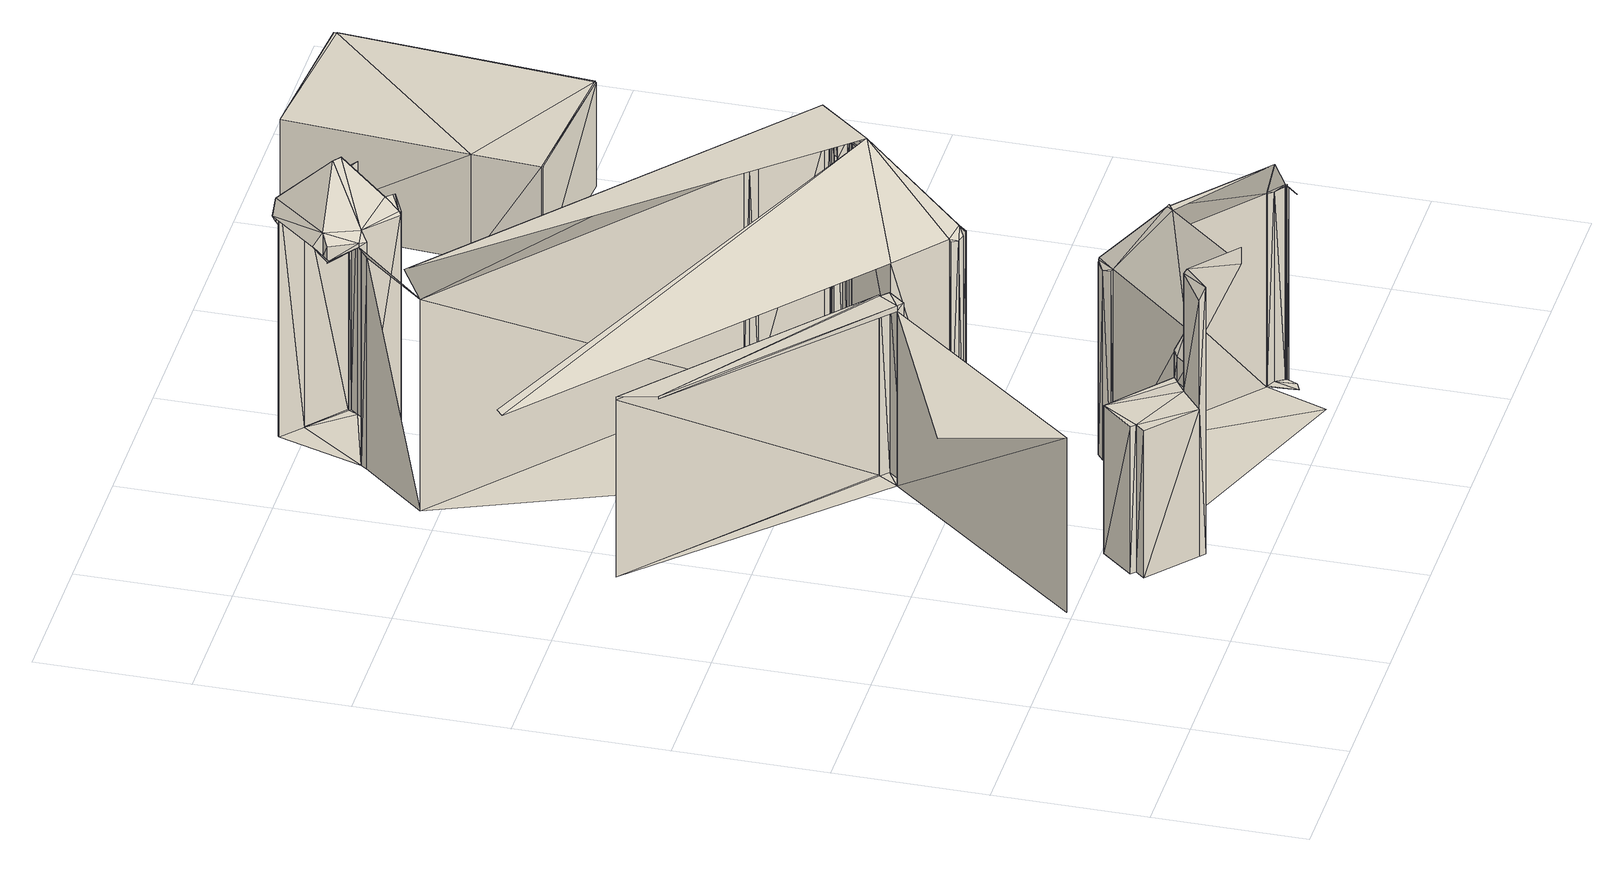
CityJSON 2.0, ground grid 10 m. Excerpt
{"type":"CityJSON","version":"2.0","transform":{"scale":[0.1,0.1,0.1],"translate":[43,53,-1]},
"CityObjects":{
"building1":{"type":"Building","geometry":[{"type":"MultiSurface","lod":"2","boundaries":[[[0,1,2]]]}]},
"building2":{"type":"Building","geometry":[{"type":"MultiSurface","lod":"2","boundaries":[[[1,3,2]]]}]},
"building3":{"type":"Building","geometry":[{"type":"MultiSurface","lod":"2","boundaries":[[[2,3,4]]]}]},
"building4":{"type":"Building","geometry":[{"type":"MultiSurface","lod":"2","boundaries":[[[3,5,4]]]}]},
"building5":{"type":"Building","geometry":[{"type":"MultiSurface","lod":"2","boundaries":[[[6,1,0]]]}]},
"building6":{"type":"Building","geometry":[{"type":"MultiSurface","lod":"2","boundaries":[[[7,6,0]]]}]},
"building7":{"type":"Building","geometry":[{"type":"MultiSurface","lod":"2","boundaries":[[[1,3,6]]]}]},
"building8":{"type":"Building","geometry":[{"type":"MultiSurface","lod":"2","boundaries":[[[7,2,0]]]}]},
"building9":{"type":"Building","geometry":[{"type":"MultiSurface","lod":"2","boundaries":[[[8,9,10]]]}]},
"building10":{"type":"Building","geometry":[{"type":"MultiSurface","lod":"2","boundaries":[[[11,5,3]]]}]},
"building11":{"type":"Building","geometry":[{"type":"MultiSurface","lod":"2","boundaries":[[[4,12,2]]]}]},
"building12":{"type":"Building","geometry":[{"type":"MultiSurface","lod":"2","boundaries":[[[12,11,5]]]}]},
"building13":{"type":"Building","geometry":[{"type":"MultiSurface","lod":"2","boundaries":[[[4,5,12]]]}]},
"building14":{"type":"Building","geometry":[{"type":"MultiSurface","lod":"2","boundaries":[[[6,3,13]]]}]},
"building15":{"type":"Building","geometry":[{"type":"MultiSurface","lod":"2","boundaries":[[[6,14,7]]]}]},
"building16":{"type":"Building","geometry":[{"type":"MultiSurface","lod":"2","boundaries":[[[14,15,6]]]}]},
"building17":{"type":"Building","geometry":[{"type":"MultiSurface","lod":"2","boundaries":[[[6,16,15]]]}]},
"building18":{"type":"Building","geometry":[{"type":"MultiSurface","lod":"2","boundaries":[[[10,17,18]]]}]},
"building19":{"type":"Building","geometry":[{"type":"MultiSurface","lod":"2","boundaries":[[[8,10,18]]]}]},
"building20":{"type":"Building","geometry":[{"type":"MultiSurface","lod":"2","boundaries":[[[3,13,11]]]}]},
"building21":{"type":"Building","geometry":[{"type":"MultiSurface","lod":"2","boundaries":[[[19,2,7]]]}]},
"building22":{"type":"Building","geometry":[{"type":"MultiSurface","lod":"2","boundaries":[[[16,15,20]]]}]},
"building23":{"type":"Building","geometry":[{"type":"MultiSurface","lod":"2","boundaries":[[[6,16,13]]]}]},
"building24":{"type":"Building","geometry":[{"type":"MultiSurface","lod":"2","boundaries":[[[16,20,13]]]}]},
"building25":{"type":"Building","geometry":[{"type":"MultiSurface","lod":"2","boundaries":[[[20,15,21]]]}]},
"building26":{"type":"Building","geometry":[{"type":"MultiSurface","lod":"2","boundaries":[[[19,2,12]]]}]},
"building27":{"type":"Building","geometry":[{"type":"MultiSurface","lod":"2","boundaries":[[[7,19,14]]]}]},
"building28":{"type":"Building","geometry":[{"type":"MultiSurface","lod":"2","boundaries":[[[11,13,22]]]}]},
"building29":{"type":"Building","geometry":[{"type":"MultiSurface","lod":"2","boundaries":[[[23,11,22]]]}]},
"building30":{"type":"Building","geometry":[{"type":"MultiSurface","lod":"2","boundaries":[[[23,11,12]]]}]},
"building31":{"type":"Building","geometry":[{"type":"MultiSurface","lod":"2","boundaries":[[[12,23,19]]]}]},
"building32":{"type":"Building","geometry":[{"type":"MultiSurface","lod":"2","boundaries":[[[20,21,24]]]}]},
"building33":{"type":"Building","geometry":[{"type":"MultiSurface","lod":"2","boundaries":[[[25,13,24]]]}]},
"building34":{"type":"Building","geometry":[{"type":"MultiSurface","lod":"2","boundaries":[[[13,20,24]]]}]},
"building35":{"type":"Building","geometry":[{"type":"MultiSurface","lod":"2","boundaries":[[[26,19,14]]]}]},
"building36":{"type":"Building","geometry":[{"type":"MultiSurface","lod":"2","boundaries":[[[13,25,22]]]}]},
"building37":{"type":"Building","geometry":[{"type":"MultiSurface","lod":"2","boundaries":[[[22,27,24]]]}]},
"building38":{"type":"Building","geometry":[{"type":"MultiSurface","lod":"2","boundaries":[[[22,24,25]]]}]},
"building39":{"type":"Building","geometry":[{"type":"MultiSurface","lod":"2","boundaries":[[[8,28,29]]]}]},
"building40":{"type":"Building","geometry":[{"type":"MultiSurface","lod":"2","boundaries":[[[30,29,28]]]}]},
"building41":{"type":"Building","geometry":[{"type":"MultiSurface","lod":"2","boundaries":[[[24,31,27]]]}]},
"building42":{"type":"Building","geometry":[{"type":"MultiSurface","lod":"2","boundaries":[[[30,28,32]]]}]},
"building43":{"type":"Building","geometry":[{"type":"MultiSurface","lod":"2","boundaries":[[[33,18,34]]]}]},
"building44":{"type":"Building","geometry":[{"type":"MultiSurface","lod":"2","boundaries":[[[23,35,27]]]}]},
"building45":{"type":"Building","geometry":[{"type":"MultiSurface","lod":"2","boundaries":[[[22,27,23]]]}]},
"building46":{"type":"Building","geometry":[{"type":"MultiSurface","lod":"2","boundaries":[[[36,21,24]]]}]},
"building47":{"type":"Building","geometry":[{"type":"MultiSurface","lod":"2","boundaries":[[[36,37,21]]]}]},
"building48":{"type":"Building","geometry":[{"type":"MultiSurface","lod":"2","boundaries":[[[36,31,24]]]}]},
"building49":{"type":"Building","geometry":[{"type":"MultiSurface","lod":"2","boundaries":[[[38,30,32]]]}]},
"building50":{"type":"Building","geometry":[{"type":"MultiSurface","lod":"2","boundaries":[[[34,39,33]]]}]},
"building51":{"type":"Building","geometry":[{"type":"MultiSurface","lod":"2","boundaries":[[[38,39,40]]]}]},
"building52":{"type":"Building","geometry":[{"type":"MultiSurface","lod":"2","boundaries":[[[40,39,34]]]}]},
"building53":{"type":"Building","geometry":[{"type":"MultiSurface","lod":"2","boundaries":[[[38,41,30]]]}]},
"building54":{"type":"Building","geometry":[{"type":"MultiSurface","lod":"2","boundaries":[[[40,41,38]]]}]},
"building55":{"type":"Building","geometry":[{"type":"MultiSurface","lod":"2","boundaries":[[[31,35,27]]]}]},
"building56":{"type":"Building","geometry":[{"type":"MultiSurface","lod":"2","boundaries":[[[26,31,23]]]}]},
"building57":{"type":"Building","geometry":[{"type":"MultiSurface","lod":"2","boundaries":[[[23,35,31]]]}]},
"building58":{"type":"Building","geometry":[{"type":"MultiSurface","lod":"2","boundaries":[[[19,23,26]]]}]},
"building59":{"type":"Building","geometry":[{"type":"MultiSurface","lod":"2","boundaries":[[[42,43,44]]]}]},
"building60":{"type":"Building","geometry":[{"type":"MultiSurface","lod":"2","boundaries":[[[45,44,42]]]}]},
"building61":{"type":"Building","geometry":[{"type":"MultiSurface","lod":"2","boundaries":[[[46,31,36]]]}]},
"building62":{"type":"Building","geometry":[{"type":"MultiSurface","lod":"2","boundaries":[[[26,31,47]]]}]},
"building63":{"type":"Building","geometry":[{"type":"MultiSurface","lod":"2","boundaries":[[[31,48,47]]]}]},
"building64":{"type":"Building","geometry":[{"type":"MultiSurface","lod":"2","boundaries":[[[18,49,8]]]}]},
"building65":{"type":"Building","geometry":[{"type":"MultiSurface","lod":"2","boundaries":[[[49,50,8]]]}]},
"building66":{"type":"Building","geometry":[{"type":"MultiSurface","lod":"2","boundaries":[[[50,28,8]]]}]},
"building67":{"type":"Building","geometry":[{"type":"MultiSurface","lod":"2","boundaries":[[[31,46,48]]]}]},
"building68":{"type":"Building","geometry":[{"type":"MultiSurface","lod":"2","boundaries":[[[28,50,51]]]}]},
"building69":{"type":"Building","geometry":[{"type":"MultiSurface","lod":"2","boundaries":[[[18,52,49]]]}]},
"building70":{"type":"Building","geometry":[{"type":"MultiSurface","lod":"2","boundaries":[[[51,32,28]]]}]},
"building71":{"type":"Building","geometry":[{"type":"MultiSurface","lod":"2","boundaries":[[[18,33,52]]]}]},
"building72":{"type":"Building","geometry":[{"type":"MultiSurface","lod":"2","boundaries":[[[53,47,26]]]}]},
"building73":{"type":"Building","geometry":[{"type":"MultiSurface","lod":"2","boundaries":[[[51,50,49]]]}]},
"building74":{"type":"Building","geometry":[{"type":"MultiSurface","lod":"2","boundaries":[[[52,51,49]]]}]},
"building75":{"type":"Building","geometry":[{"type":"MultiSurface","lod":"2","boundaries":[[[39,38,33]]]}]},
"building76":{"type":"Building","geometry":[{"type":"MultiSurface","lod":"2","boundaries":[[[38,32,33]]]}]},
"building77":{"type":"Building","geometry":[{"type":"MultiSurface","lod":"2","boundaries":[[[33,32,52]]]}]},
"building78":{"type":"Building","geometry":[{"type":"MultiSurface","lod":"2","boundaries":[[[32,51,52]]]}]},
"building79":{"type":"Building","geometry":[{"type":"MultiSurface","lod":"2","boundaries":[[[54,55,44]]]}]},
"building80":{"type":"Building","geometry":[{"type":"MultiSurface","lod":"2","boundaries":[[[56,57,58]]]}]},
"building81":{"type":"Building","geometry":[{"type":"MultiSurface","lod":"2","boundaries":[[[59,57,60]]]}]},
"building82":{"type":"Building","geometry":[{"type":"MultiSurface","lod":"2","boundaries":[[[55,54,59]]]}]},
"building83":{"type":"Building","geometry":[{"type":"MultiSurface","lod":"2","boundaries":[[[61,48,47]]]}]},
"building84":{"type":"Building","geometry":[{"type":"MultiSurface","lod":"2","boundaries":[[[47,61,62]]]}]},
"building85":{"type":"Building","geometry":[{"type":"MultiSurface","lod":"2","boundaries":[[[48,46,63]]]}]},
"building86":{"type":"Building","geometry":[{"type":"MultiSurface","lod":"2","boundaries":[[[64,65,46]]]}]},
"building87":{"type":"Building","geometry":[{"type":"MultiSurface","lod":"2","boundaries":[[[64,63,46]]]}]},
"building88":{"type":"Building","geometry":[{"type":"MultiSurface","lod":"2","boundaries":[[[66,61,48]]]}]},
"building89":{"type":"Building","geometry":[{"type":"MultiSurface","lod":"2","boundaries":[[[47,67,62]]]}]},
"building90":{"type":"Building","geometry":[{"type":"MultiSurface","lod":"2","boundaries":[[[62,61,66]]]}]},
"building91":{"type":"Building","geometry":[{"type":"MultiSurface","lod":"2","boundaries":[[[62,66,67]]]}]},
"building92":{"type":"Building","geometry":[{"type":"MultiSurface","lod":"2","boundaries":[[[68,69,70]]]}]},
"building93":{"type":"Building","geometry":[{"type":"MultiSurface","lod":"2","boundaries":[[[26,53,71]]]}]},
"building94":{"type":"Building","geometry":[{"type":"MultiSurface","lod":"2","boundaries":[[[72,63,48]]]}]},
"building95":{"type":"Building","geometry":[{"type":"MultiSurface","lod":"2","boundaries":[[[70,68,73]]]}]},
"building96":{"type":"Building","geometry":[{"type":"MultiSurface","lod":"2","boundaries":[[[63,64,65]]]}]},
"building97":{"type":"Building","geometry":[{"type":"MultiSurface","lod":"2","boundaries":[[[68,74,73]]]}]},
"building98":{"type":"Building","geometry":[{"type":"MultiSurface","lod":"2","boundaries":[[[68,75,74]]]}]},
"building99":{"type":"Building","geometry":[{"type":"MultiSurface","lod":"2","boundaries":[[[74,76,75]]]}]},
"building100":{"type":"Building","geometry":[{"type":"MultiSurface","lod":"2","boundaries":[[[66,48,77]]]}]},
"building101":{"type":"Building","geometry":[{"type":"MultiSurface","lod":"2","boundaries":[[[73,74,76]]]}]},
"building102":{"type":"Building","geometry":[{"type":"MultiSurface","lod":"2","boundaries":[[[77,48,72]]]}]},
"building103":{"type":"Building","geometry":[{"type":"MultiSurface","lod":"2","boundaries":[[[70,60,69]]]}]},
"building104":{"type":"Building","geometry":[{"type":"MultiSurface","lod":"2","boundaries":[[[78,79,43]]]}]},
"building105":{"type":"Building","geometry":[{"type":"MultiSurface","lod":"2","boundaries":[[[80,43,78]]]}]},
"building106":{"type":"Building","geometry":[{"type":"MultiSurface","lod":"2","boundaries":[[[69,60,68]]]}]},
"building107":{"type":"Building","geometry":[{"type":"MultiSurface","lod":"2","boundaries":[[[68,75,81]]]}]},
"building108":{"type":"Building","geometry":[{"type":"MultiSurface","lod":"2","boundaries":[[[60,81,68]]]}]},
"building109":{"type":"Building","geometry":[{"type":"MultiSurface","lod":"2","boundaries":[[[82,83,66]]]}]},
"building110":{"type":"Building","geometry":[{"type":"MultiSurface","lod":"2","boundaries":[[[67,66,82]]]}]},
"building111":{"type":"Building","geometry":[{"type":"MultiSurface","lod":"2","boundaries":[[[76,75,81]]]}]},
"building112":{"type":"Building","geometry":[{"type":"MultiSurface","lod":"2","boundaries":[[[83,66,77]]]}]},
"building113":{"type":"Building","geometry":[{"type":"MultiSurface","lod":"2","boundaries":[[[67,82,84]]]}]},
"building114":{"type":"Building","geometry":[{"type":"MultiSurface","lod":"2","boundaries":[[[85,67,47]]]}]},
"building115":{"type":"Building","geometry":[{"type":"MultiSurface","lod":"2","boundaries":[[[83,77,84]]]}]},
"building116":{"type":"Building","geometry":[{"type":"MultiSurface","lod":"2","boundaries":[[[82,83,84]]]}]},
"building117":{"type":"Building","geometry":[{"type":"MultiSurface","lod":"2","boundaries":[[[47,53,85]]]}]},
"building118":{"type":"Building","geometry":[{"type":"MultiSurface","lod":"2","boundaries":[[[72,86,63]]]}]},
"building119":{"type":"Building","geometry":[{"type":"MultiSurface","lod":"2","boundaries":[[[77,72,87]]]}]},
"building120":{"type":"Building","geometry":[{"type":"MultiSurface","lod":"2","boundaries":[[[87,77,84]]]}]},
"building121":{"type":"Building","geometry":[{"type":"MultiSurface","lod":"2","boundaries":[[[63,86,65]]]}]},
"building122":{"type":"Building","geometry":[{"type":"MultiSurface","lod":"2","boundaries":[[[85,67,84]]]}]},
"building123":{"type":"Building","geometry":[{"type":"MultiSurface","lod":"2","boundaries":[[[88,89,87]]]}]},
"building124":{"type":"Building","geometry":[{"type":"MultiSurface","lod":"2","boundaries":[[[89,72,87]]]}]},
"building125":{"type":"Building","geometry":[{"type":"MultiSurface","lod":"2","boundaries":[[[57,90,60]]]}]},
"building126":{"type":"Building","geometry":[{"type":"MultiSurface","lod":"2","boundaries":[[[60,81,90]]]}]},
"building127":{"type":"Building","geometry":[{"type":"MultiSurface","lod":"2","boundaries":[[[81,76,91]]]}]},
"building128":{"type":"Building","geometry":[{"type":"MultiSurface","lod":"2","boundaries":[[[79,44,43]]]}]},
"building129":{"type":"Building"},
"building130":{"type":"Building","geometry":[{"type":"MultiSurface","lod":"2","boundaries":[[[92,89,88]]]}]},
"building131":{"type":"Building","geometry":[{"type":"MultiSurface","lod":"2","boundaries":[[[90,81,91]]]}]},
"building132":{"type":"Building","geometry":[{"type":"MultiSurface","lod":"2","boundaries":[[[85,84,87]]]}]},
"building133":{"type":"Building","geometry":[{"type":"MultiSurface","lod":"2","boundaries":[[[72,89,93]]]}]},
"building134":{"type":"Building","geometry":[{"type":"MultiSurface","lod":"2","boundaries":[[[85,87,88]]]}]},
"building135":{"type":"Building","geometry":[{"type":"MultiSurface","lod":"2","boundaries":[[[80,78,94]]]}]},
"building136":{"type":"Building","geometry":[{"type":"MultiSurface","lod":"2","boundaries":[[[89,92,93]]]}]},
"building137":{"type":"Building"},
"building138":{"type":"Building","geometry":[{"type":"MultiSurface","lod":"2","boundaries":[[[93,92,88]]]}]},
"building139":{"type":"Building","geometry":[{"type":"MultiSurface","lod":"2","boundaries":[[[85,93,88]]]}]},
"building140":{"type":"Building","geometry":[{"type":"MultiSurface","lod":"2","boundaries":[[[57,91,95]]]}]},
"building141":{"type":"Building","geometry":[{"type":"MultiSurface","lod":"2","boundaries":[[[57,90,91]]]}]},
"building142":{"type":"Building","geometry":[{"type":"MultiSurface","lod":"2","boundaries":[[[57,95,56]]]}]},
"building143":{"type":"Building","geometry":[{"type":"MultiSurface","lod":"2","boundaries":[[[72,93,86]]]}]},
"building144":{"type":"Building","geometry":[{"type":"MultiSurface","lod":"2","boundaries":[[[58,96,80]]]}]},
"building145":{"type":"Building","geometry":[{"type":"MultiSurface","lod":"2","boundaries":[[[97,79,78]]]}]},
"building146":{"type":"Building","geometry":[{"type":"MultiSurface","lod":"2","boundaries":[[[78,97,98]]]}]},
"building147":{"type":"Building","geometry":[{"type":"MultiSurface","lod":"2","boundaries":[[[85,93,53]]]}]},
"building148":{"type":"Building","geometry":[{"type":"MultiSurface","lod":"2","boundaries":[[[53,86,93]]]}]},
"building149":{"type":"Building"},
"building150":{"type":"Building","geometry":[{"type":"MultiSurface","lod":"2","boundaries":[[[99,100,98]]]}]},
"building151":{"type":"Building","geometry":[{"type":"MultiSurface","lod":"2","boundaries":[[[98,97,100]]]}]},
"building152":{"type":"Building","geometry":[{"type":"MultiSurface","lod":"2","boundaries":[[[100,97,79]]]}]},
"building153":{"type":"Building","geometry":[{"type":"MultiSurface","lod":"2","boundaries":[[[78,98,99]]]}]},
"building154":{"type":"Building"},
"building155":{"type":"Building","geometry":[{"type":"MultiSurface","lod":"2","boundaries":[[[73,76,101]]]}]},
"building156":{"type":"Building","geometry":[{"type":"MultiSurface","lod":"2","boundaries":[[[102,76,91]]]}]},
"building157":{"type":"Building","geometry":[{"type":"MultiSurface","lod":"2","boundaries":[[[103,104,100]]]}]},
"building158":{"type":"Building","geometry":[{"type":"MultiSurface","lod":"2","boundaries":[[[99,100,103]]]}]},
"building159":{"type":"Building","geometry":[{"type":"MultiSurface","lod":"2","boundaries":[[[79,100,105]]]}]},
"building160":{"type":"Building","geometry":[{"type":"MultiSurface","lod":"2","boundaries":[[[99,78,106]]]}]},
"building161":{"type":"Building","geometry":[{"type":"MultiSurface","lod":"2","boundaries":[[[107,46,65]]]}]},
"building162":{"type":"Building","geometry":[{"type":"MultiSurface","lod":"2","boundaries":[[[99,106,103]]]}]},
"building163":{"type":"Building","geometry":[{"type":"MultiSurface","lod":"2","boundaries":[[[104,100,105]]]}]},
"building164":{"type":"Building","geometry":[{"type":"MultiSurface","lod":"2","boundaries":[[[55,59,108]]]}]},
"building165":{"type":"Building","geometry":[{"type":"MultiSurface","lod":"2","boundaries":[[[103,104,106]]]}]},
"building166":{"type":"Building","geometry":[{"type":"MultiSurface","lod":"2","boundaries":[[[104,105,106]]]}]},
"building167":{"type":"Building","geometry":[{"type":"MultiSurface","lod":"2","boundaries":[[[109,110,95]]]}]},
"building168":{"type":"Building","geometry":[{"type":"MultiSurface","lod":"2","boundaries":[[[95,91,110]]]}]},
"building169":{"type":"Building","geometry":[{"type":"MultiSurface","lod":"2","boundaries":[[[91,110,111]]]}]},
"building170":{"type":"Building","geometry":[{"type":"MultiSurface","lod":"2","boundaries":[[[95,112,109]]]}]},
"building171":{"type":"Building","geometry":[{"type":"MultiSurface","lod":"2","boundaries":[[[113,91,111]]]}]},
"building172":{"type":"Building","geometry":[{"type":"MultiSurface","lod":"2","boundaries":[[[114,115,116]]]}]},
"building173":{"type":"Building","geometry":[{"type":"MultiSurface","lod":"2","boundaries":[[[117,114,116]]]}]},
"building174":{"type":"Building","geometry":[{"type":"MultiSurface","lod":"2","boundaries":[[[114,105,106]]]}]},
"building175":{"type":"Building","geometry":[{"type":"MultiSurface","lod":"2","boundaries":[[[117,114,106]]]}]},
"building176":{"type":"Building","geometry":[{"type":"MultiSurface","lod":"2","boundaries":[[[117,118,116]]]}]},
"building177":{"type":"Building","geometry":[{"type":"MultiSurface","lod":"2","boundaries":[[[116,115,118]]]}]},
"building178":{"type":"Building","geometry":[{"type":"MultiSurface","lod":"2","boundaries":[[[94,106,78]]]}]},
"building179":{"type":"Building","geometry":[{"type":"MultiSurface","lod":"2","boundaries":[[[114,115,105]]]}]},
"building180":{"type":"Building","geometry":[{"type":"MultiSurface","lod":"2","boundaries":[[[117,116,106]]]}]},
"building181":{"type":"Building","geometry":[{"type":"MultiSurface","lod":"2","boundaries":[[[101,76,119]]]}]},
"building182":{"type":"Building","geometry":[{"type":"MultiSurface","lod":"2","boundaries":[[[95,120,112]]]}]},
"building183":{"type":"Building","geometry":[{"type":"MultiSurface","lod":"2","boundaries":[[[119,102,76]]]}]},
"building184":{"type":"Building","geometry":[{"type":"MultiSurface","lod":"2","boundaries":[[[105,115,121]]]}]},
"building185":{"type":"Building","geometry":[{"type":"MultiSurface","lod":"2","boundaries":[[[116,106,122]]]}]},
"building186":{"type":"Building","geometry":[{"type":"MultiSurface","lod":"2","boundaries":[[[116,122,117]]]}]},
"building187":{"type":"Building","geometry":[{"type":"MultiSurface","lod":"2","boundaries":[[[118,115,121]]]}]},
"building188":{"type":"Building","geometry":[{"type":"MultiSurface","lod":"2","boundaries":[[[121,118,117]]]}]},
"building189":{"type":"Building","geometry":[{"type":"MultiSurface","lod":"2","boundaries":[[[117,121,122]]]}]},
"building190":{"type":"Building","geometry":[{"type":"MultiSurface","lod":"2","boundaries":[[[123,91,113]]]}]},
"building191":{"type":"Building","geometry":[{"type":"MultiSurface","lod":"2","boundaries":[[[105,44,79]]]}]},
"building192":{"type":"Building","geometry":[{"type":"MultiSurface","lod":"2","boundaries":[[[91,102,123]]]}]},
"building193":{"type":"Building","geometry":[{"type":"MultiSurface","lod":"2","boundaries":[[[124,105,121]]]}]},
"building194":{"type":"Building","geometry":[{"type":"MultiSurface","lod":"2","boundaries":[[[106,94,122]]]}]},
"building195":{"type":"Building","geometry":[{"type":"MultiSurface","lod":"2","boundaries":[[[125,80,94]]]}]},
"building196":{"type":"Building","geometry":[{"type":"MultiSurface","lod":"2","boundaries":[[[96,108,59]]]}]},
"building197":{"type":"Building","geometry":[{"type":"MultiSurface","lod":"2","boundaries":[[[96,59,58]]]}]},
"building198":{"type":"Building","geometry":[{"type":"MultiSurface","lod":"2","boundaries":[[[109,110,112]]]}]},
"building199":{"type":"Building","geometry":[{"type":"MultiSurface","lod":"2","boundaries":[[[110,111,112]]]}]},
"building200":{"type":"Building","geometry":[{"type":"MultiSurface","lod":"2","boundaries":[[[94,124,121]]]}]},
"building201":{"type":"Building","geometry":[{"type":"MultiSurface","lod":"2","boundaries":[[[122,121,94]]]}]},
"building202":{"type":"Building"},
"building203":{"type":"Building"},
"building204":{"type":"Building","geometry":[{"type":"MultiSurface","lod":"2","boundaries":[[[112,126,127]]]}]},
"building205":{"type":"Building","geometry":[{"type":"MultiSurface","lod":"2","boundaries":[[[126,111,112]]]}]},
"building206":{"type":"Building"},
"building207":{"type":"Building"},
"building208":{"type":"Building","geometry":[{"type":"MultiSurface","lod":"2","boundaries":[[[44,105,124]]]}]},
"building209":{"type":"Building","geometry":[{"type":"MultiSurface","lod":"2","boundaries":[[[112,120,127]]]}]},
"building210":{"type":"Building","geometry":[{"type":"MultiSurface","lod":"2","boundaries":[[[128,126,111]]]}]},
"building211":{"type":"Building","geometry":[{"type":"MultiSurface","lod":"2","boundaries":[[[128,111,129]]]}]},
"building212":{"type":"Building","geometry":[{"type":"MultiSurface","lod":"2","boundaries":[[[126,128,130]]]}]},
"building213":{"type":"Building","geometry":[{"type":"MultiSurface","lod":"2","boundaries":[[[120,130,127]]]}]},
"building214":{"type":"Building","geometry":[{"type":"MultiSurface","lod":"2","boundaries":[[[126,130,127]]]}]},
"building215":{"type":"Building","geometry":[{"type":"MultiSurface","lod":"2","boundaries":[[[113,111,129]]]}]},
"building216":{"type":"Building","geometry":[{"type":"MultiSurface","lod":"2","boundaries":[[[131,129,113]]]}]},
"building217":{"type":"Building","geometry":[{"type":"MultiSurface","lod":"2","boundaries":[[[132,65,107]]]}]},
"building218":{"type":"Building","geometry":[{"type":"MultiSurface","lod":"2","boundaries":[[[131,129,128]]]}]},
"building219":{"type":"Building","geometry":[{"type":"MultiSurface","lod":"2","boundaries":[[[131,128,130]]]}]},
"building220":{"type":"Building","geometry":[{"type":"MultiSurface","lod":"2","boundaries":[[[133,95,134]]]}]},
"building221":{"type":"Building","geometry":[{"type":"MultiSurface","lod":"2","boundaries":[[[101,119,135]]]}]},
"building222":{"type":"Building","geometry":[{"type":"MultiSurface","lod":"2","boundaries":[[[120,95,136]]]}]},
"building223":{"type":"Building","geometry":[{"type":"MultiSurface","lod":"2","boundaries":[[[71,53,137]]]}]},
"building224":{"type":"Building","geometry":[{"type":"MultiSurface","lod":"2","boundaries":[[[65,86,132]]]}]},
"building225":{"type":"Building","geometry":[{"type":"MultiSurface","lod":"2","boundaries":[[[138,119,139]]]}]},
"building226":{"type":"Building","geometry":[{"type":"MultiSurface","lod":"2","boundaries":[[[135,139,140]]]}]},
"building227":{"type":"Building","geometry":[{"type":"MultiSurface","lod":"2","boundaries":[[[139,119,135]]]}]},
"building228":{"type":"Building","geometry":[{"type":"MultiSurface","lod":"2","boundaries":[[[133,95,136]]]}]},
"building229":{"type":"Building","geometry":[{"type":"MultiSurface","lod":"2","boundaries":[[[123,141,102]]]}]},
"building230":{"type":"Building","geometry":[{"type":"MultiSurface","lod":"2","boundaries":[[[86,132,137]]]}]},
"building231":{"type":"Building","geometry":[{"type":"MultiSurface","lod":"2","boundaries":[[[53,86,137]]]}]},
"building232":{"type":"Building","geometry":[{"type":"MultiSurface","lod":"2","boundaries":[[[80,96,125]]]}]},
"building233":{"type":"Building","geometry":[{"type":"MultiSurface","lod":"2","boundaries":[[[141,119,102]]]}]},
"building234":{"type":"Building","geometry":[{"type":"MultiSurface","lod":"2","boundaries":[[[134,140,142]]]}]},
"building235":{"type":"Building","geometry":[{"type":"MultiSurface","lod":"2","boundaries":[[[140,138,134]]]}]},
"building236":{"type":"Building","geometry":[{"type":"MultiSurface","lod":"2","boundaries":[[[140,139,138]]]}]},
"building237":{"type":"Building","geometry":[{"type":"MultiSurface","lod":"2","boundaries":[[[44,124,143]]]}]},
"building238":{"type":"Building","geometry":[{"type":"MultiSurface","lod":"2","boundaries":[[[113,144,123]]]}]},
"building239":{"type":"Building","geometry":[{"type":"MultiSurface","lod":"2","boundaries":[[[144,131,113]]]}]},
"building240":{"type":"Building","geometry":[{"type":"MultiSurface","lod":"2","boundaries":[[[141,138,119]]]}]},
"building241":{"type":"Building","geometry":[{"type":"MultiSurface","lod":"2","boundaries":[[[134,138,133]]]}]},
"building242":{"type":"Building","geometry":[{"type":"MultiSurface","lod":"2","boundaries":[[[133,141,138]]]}]},
"building243":{"type":"Building","geometry":[{"type":"MultiSurface","lod":"2","boundaries":[[[94,124,143]]]}]},
"building244":{"type":"Building","geometry":[{"type":"MultiSurface","lod":"2","boundaries":[[[125,143,94]]]}]},
"building245":{"type":"Building","geometry":[{"type":"MultiSurface","lod":"2","boundaries":[[[145,144,123]]]}]},
"building246":{"type":"Building","geometry":[{"type":"MultiSurface","lod":"2","boundaries":[[[131,146,130]]]}]},
"building247":{"type":"Building","geometry":[{"type":"MultiSurface","lod":"2","boundaries":[[[136,146,120]]]}]},
"building248":{"type":"Building","geometry":[{"type":"MultiSurface","lod":"2","boundaries":[[[120,130,146]]]}]},
"building249":{"type":"Building","geometry":[{"type":"MultiSurface","lod":"2","boundaries":[[[146,144,131]]]}]},
"building250":{"type":"Building","geometry":[{"type":"MultiSurface","lod":"2","boundaries":[[[123,145,141]]]}]},
"building251":{"type":"Building","geometry":[{"type":"MultiSurface","lod":"2","boundaries":[[[147,143,44]]]}]},
"building252":{"type":"Building","geometry":[{"type":"MultiSurface","lod":"2","boundaries":[[[148,149,133]]]}]},
"building253":{"type":"Building","geometry":[{"type":"MultiSurface","lod":"2","boundaries":[[[133,141,149]]]}]},
"building254":{"type":"Building","geometry":[{"type":"MultiSurface","lod":"2","boundaries":[[[150,132,107]]]}]},
"building255":{"type":"Building","geometry":[{"type":"MultiSurface","lod":"2","boundaries":[[[141,149,145]]]}]},
"building256":{"type":"Building","geometry":[{"type":"MultiSurface","lod":"2","boundaries":[[[44,147,55]]]}]},
"building257":{"type":"Building","geometry":[{"type":"MultiSurface","lod":"2","boundaries":[[[150,107,151]]]}]},
"building258":{"type":"Building","geometry":[{"type":"MultiSurface","lod":"2","boundaries":[[[152,136,133]]]}]},
"building259":{"type":"Building","geometry":[{"type":"MultiSurface","lod":"2","boundaries":[[[152,153,133]]]}]},
"building260":{"type":"Building","geometry":[{"type":"MultiSurface","lod":"2","boundaries":[[[145,154,149]]]}]},
"building261":{"type":"Building","geometry":[{"type":"MultiSurface","lod":"2","boundaries":[[[153,148,133]]]}]},
"building262":{"type":"Building","geometry":[{"type":"MultiSurface","lod":"2","boundaries":[[[149,154,153]]]}]},
"building263":{"type":"Building","geometry":[{"type":"MultiSurface","lod":"2","boundaries":[[[148,149,153]]]}]},
"building264":{"type":"Building","geometry":[{"type":"MultiSurface","lod":"2","boundaries":[[[144,155,146]]]}]},
"building265":{"type":"Building","geometry":[{"type":"MultiSurface","lod":"2","boundaries":[[[155,145,144]]]}]},
"building266":{"type":"Building","geometry":[{"type":"MultiSurface","lod":"2","boundaries":[[[156,155,145]]]}]},
"building267":{"type":"Building","geometry":[{"type":"MultiSurface","lod":"2","boundaries":[[[145,156,154]]]}]},
"building268":{"type":"Building","geometry":[{"type":"MultiSurface","lod":"2","boundaries":[[[157,158,125]]]}]},
"building269":{"type":"Building","geometry":[{"type":"MultiSurface","lod":"2","boundaries":[[[125,143,158]]]}]},
"building270":{"type":"Building","geometry":[{"type":"MultiSurface","lod":"2","boundaries":[[[136,159,146]]]}]},
"building271":{"type":"Building","geometry":[{"type":"MultiSurface","lod":"2","boundaries":[[[146,155,160]]]}]},
"building272":{"type":"Building","geometry":[{"type":"MultiSurface","lod":"2","boundaries":[[[146,160,159]]]}]},
"building273":{"type":"Building","geometry":[{"type":"MultiSurface","lod":"2","boundaries":[[[155,160,156]]]}]},
"building274":{"type":"Building","geometry":[{"type":"MultiSurface","lod":"2","boundaries":[[[136,152,159]]]}]},
"building275":{"type":"Building","geometry":[{"type":"MultiSurface","lod":"2","boundaries":[[[161,137,162]]]}]},
"building276":{"type":"Building","geometry":[{"type":"MultiSurface","lod":"2","boundaries":[[[157,125,163]]]}]},
"building277":{"type":"Building","geometry":[{"type":"MultiSurface","lod":"2","boundaries":[[[143,158,164]]]}]},
"building278":{"type":"Building","geometry":[{"type":"MultiSurface","lod":"2","boundaries":[[[156,160,159]]]}]},
"building279":{"type":"Building","geometry":[{"type":"MultiSurface","lod":"2","boundaries":[[[152,156,159]]]}]},
"building280":{"type":"Building","geometry":[{"type":"MultiSurface","lod":"2","boundaries":[[[163,164,157]]]}]},
"building281":{"type":"Building","geometry":[{"type":"MultiSurface","lod":"2","boundaries":[[[157,158,164]]]}]},
"building282":{"type":"Building","geometry":[{"type":"MultiSurface","lod":"2","boundaries":[[[154,156,152]]]}]},
"building283":{"type":"Building","geometry":[{"type":"MultiSurface","lod":"2","boundaries":[[[152,154,153]]]}]},
"building284":{"type":"Building","geometry":[{"type":"MultiSurface","lod":"2","boundaries":[[[150,132,137]]]}]},
"building285":{"type":"Building","geometry":[{"type":"MultiSurface","lod":"2","boundaries":[[[137,150,161]]]}]},
"building286":{"type":"Building","geometry":[{"type":"MultiSurface","lod":"2","boundaries":[[[165,162,161]]]}]},
"building287":{"type":"Building"},
"building288":{"type":"Building","geometry":[{"type":"MultiSurface","lod":"2","boundaries":[[[161,150,166]]]}]},
"building289":{"type":"Building","geometry":[{"type":"MultiSurface","lod":"2","boundaries":[[[125,163,167]]]}]},
"building290":{"type":"Building","geometry":[{"type":"MultiSurface","lod":"2","boundaries":[[[143,164,147]]]}]},
"building291":{"type":"Building","geometry":[{"type":"MultiSurface","lod":"2","boundaries":[[[168,165,162]]]}]},
"building292":{"type":"Building","geometry":[{"type":"MultiSurface","lod":"2","boundaries":[[[150,166,169]]]}]},
"building293":{"type":"Building"},
"building294":{"type":"Building","geometry":[{"type":"MultiSurface","lod":"2","boundaries":[[[161,169,165]]]}]},
"building295":{"type":"Building","geometry":[{"type":"MultiSurface","lod":"2","boundaries":[[[169,166,161]]]}]},
"building296":{"type":"Building","geometry":[{"type":"MultiSurface","lod":"2","boundaries":[[[151,150,169]]]}]},
"building297":{"type":"Building","geometry":[{"type":"MultiSurface","lod":"2","boundaries":[[[170,171,164]]]}]},
"building298":{"type":"Building","geometry":[{"type":"MultiSurface","lod":"2","boundaries":[[[170,164,163]]]}]},
"building299":{"type":"Building","geometry":[{"type":"MultiSurface","lod":"2","boundaries":[[[167,163,170]]]}]},
"building300":{"type":"Building","geometry":[{"type":"MultiSurface","lod":"2","boundaries":[[[171,164,147]]]}]},
"building301":{"type":"Building","geometry":[{"type":"MultiSurface","lod":"2","boundaries":[[[172,151,173]]]}]},
"building302":{"type":"Building","geometry":[{"type":"MultiSurface","lod":"2","boundaries":[[[165,168,174]]]}]},
"building303":{"type":"Building","geometry":[{"type":"MultiSurface","lod":"2","boundaries":[[[167,171,170]]]}]},
"building304":{"type":"Building","geometry":[{"type":"MultiSurface","lod":"2","boundaries":[[[171,147,167]]]}]},
"building305":{"type":"Building","geometry":[{"type":"MultiSurface","lod":"2","boundaries":[[[165,174,175]]]}]},
"building306":{"type":"Building","geometry":[{"type":"MultiSurface","lod":"2","boundaries":[[[169,151,176]]]}]},
"building307":{"type":"Building","geometry":[{"type":"MultiSurface","lod":"2","boundaries":[[[175,169,165]]]}]},
"building308":{"type":"Building","geometry":[{"type":"MultiSurface","lod":"2","boundaries":[[[175,177,169]]]}]},
"building309":{"type":"Building","geometry":[{"type":"MultiSurface","lod":"2","boundaries":[[[177,169,176]]]}]},
"building310":{"type":"Building","geometry":[{"type":"MultiSurface","lod":"2","boundaries":[[[178,173,174]]]}]},
"building311":{"type":"Building","geometry":[{"type":"MultiSurface","lod":"2","boundaries":[[[174,178,179]]]}]},
"building312":{"type":"Building"},
"building313":{"type":"Building"},
"building314":{"type":"Building"},
"building315":{"type":"Building","geometry":[{"type":"MultiSurface","lod":"2","boundaries":[[[151,173,180]]]}]},
"building316":{"type":"Building"},
"building317":{"type":"Building","geometry":[{"type":"MultiSurface","lod":"2","boundaries":[[[181,151,180]]]}]},
"building318":{"type":"Building","geometry":[{"type":"MultiSurface","lod":"2","boundaries":[[[151,181,176]]]}]},
"building319":{"type":"Building","geometry":[{"type":"MultiSurface","lod":"2","boundaries":[[[177,176,175]]]}]},
"building320":{"type":"Building","geometry":[{"type":"MultiSurface","lod":"2","boundaries":[[[173,181,182]]]}]},
"building321":{"type":"Building","geometry":[{"type":"MultiSurface","lod":"2","boundaries":[[[181,180,173]]]}]},
"building322":{"type":"Building","geometry":[{"type":"MultiSurface","lod":"2","boundaries":[[[174,182,173]]]}]},
"building323":{"type":"Building","geometry":[{"type":"MultiSurface","lod":"2","boundaries":[[[175,174,182]]]}]},
"building324":{"type":"Building","geometry":[{"type":"MultiSurface","lod":"2","boundaries":[[[182,176,175]]]}]},
"building325":{"type":"Building","geometry":[{"type":"MultiSurface","lod":"2","boundaries":[[[176,181,182]]]}]},
"building326":{"type":"Building","geometry":[{"type":"MultiSurface","lod":"2","boundaries":[[[167,125,96]]]}]},
"building327":{"type":"Building","geometry":[{"type":"MultiSurface","lod":"2","boundaries":[[[183,108,55]]]}]},
"building328":{"type":"Building","geometry":[{"type":"MultiSurface","lod":"2","boundaries":[[[167,96,184]]]}]},
"building329":{"type":"Building","geometry":[{"type":"MultiSurface","lod":"2","boundaries":[[[147,185,55]]]}]},
"building330":{"type":"Building","geometry":[{"type":"MultiSurface","lod":"2","boundaries":[[[96,186,187]]]}]},
"building331":{"type":"Building","geometry":[{"type":"MultiSurface","lod":"2","boundaries":[[[96,108,186]]]}]},
"building332":{"type":"Building","geometry":[{"type":"MultiSurface","lod":"2","boundaries":[[[186,188,108]]]}]},
"building333":{"type":"Building","geometry":[{"type":"MultiSurface","lod":"2","boundaries":[[[187,189,96]]]}]},
"building334":{"type":"Building","geometry":[{"type":"MultiSurface","lod":"2","boundaries":[[[188,186,187]]]}]},
"building335":{"type":"Building","geometry":[{"type":"MultiSurface","lod":"2","boundaries":[[[187,188,189]]]}]},
"building336":{"type":"Building","geometry":[{"type":"MultiSurface","lod":"2","boundaries":[[[189,96,184]]]}]},
"building337":{"type":"Building","geometry":[{"type":"MultiSurface","lod":"2","boundaries":[[[183,188,108]]]}]},
"building338":{"type":"Building"},
"building339":{"type":"Building"},
"building340":{"type":"Building","geometry":[{"type":"MultiSurface","lod":"2","boundaries":[[[189,188,184]]]}]},
"building341":{"type":"Building","geometry":[{"type":"MultiSurface","lod":"2","boundaries":[[[184,183,188]]]}]},
"building342":{"type":"Building"},
"building343":{"type":"Building"},
"building344":{"type":"Building","geometry":[{"type":"MultiSurface","lod":"2","boundaries":[[[167,190,191]]]}]},
"building345":{"type":"Building","geometry":[{"type":"MultiSurface","lod":"2","boundaries":[[[167,147,190]]]}]},
"building346":{"type":"Building","geometry":[{"type":"MultiSurface","lod":"2","boundaries":[[[185,190,147]]]}]},
"building347":{"type":"Building","geometry":[{"type":"MultiSurface","lod":"2","boundaries":[[[185,183,55]]]}]},
"building348":{"type":"Building","geometry":[{"type":"MultiSurface","lod":"2","boundaries":[[[167,184,191]]]}]},
"building349":{"type":"Building","geometry":[{"type":"MultiSurface","lod":"2","boundaries":[[[191,184,192]]]}]},
"building350":{"type":"Building","geometry":[{"type":"MultiSurface","lod":"2","boundaries":[[[185,193,183]]]}]},
"building351":{"type":"Building","geometry":[{"type":"MultiSurface","lod":"2","boundaries":[[[193,183,184]]]}]},
"building352":{"type":"Building","geometry":[{"type":"MultiSurface","lod":"2","boundaries":[[[184,193,192]]]}]},
"building353":{"type":"Building"},
"building354":{"type":"Building","geometry":[{"type":"MultiSurface","lod":"2","boundaries":[[[194,190,191]]]}]},
"building355":{"type":"Building","geometry":[{"type":"MultiSurface","lod":"2","boundaries":[[[191,194,195]]]}]},
"building356":{"type":"Building","geometry":[{"type":"MultiSurface","lod":"2","boundaries":[[[191,195,196]]]}]},
"building357":{"type":"Building"},
"building358":{"type":"Building","geometry":[{"type":"MultiSurface","lod":"2","boundaries":[[[190,197,194]]]}]},
"building359":{"type":"Building","geometry":[{"type":"MultiSurface","lod":"2","boundaries":[[[195,197,194]]]}]},
"building360":{"type":"Building","geometry":[{"type":"MultiSurface","lod":"2","boundaries":[[[191,198,196]]]}]},
"building361":{"type":"Building","geometry":[{"type":"MultiSurface","lod":"2","boundaries":[[[196,197,198]]]}]},
"building362":{"type":"Building","geometry":[{"type":"MultiSurface","lod":"2","boundaries":[[[196,195,197]]]}]},
"building363":{"type":"Building","geometry":[{"type":"MultiSurface","lod":"2","boundaries":[[[190,197,199]]]}]},
"building364":{"type":"Building","geometry":[{"type":"MultiSurface","lod":"2","boundaries":[[[200,201,202]]]}]},
"building365":{"type":"Building","geometry":[{"type":"MultiSurface","lod":"2","boundaries":[[[201,185,202]]]}]},
"building366":{"type":"Building","geometry":[{"type":"MultiSurface","lod":"2","boundaries":[[[190,199,185]]]}]},
"building367":{"type":"Building","geometry":[{"type":"MultiSurface","lod":"2","boundaries":[[[203,191,192]]]}]},
"building368":{"type":"Building","geometry":[{"type":"MultiSurface","lod":"2","boundaries":[[[191,198,203]]]}]},
"building369":{"type":"Building","geometry":[{"type":"MultiSurface","lod":"2","boundaries":[[[185,201,193]]]}]},
"building370":{"type":"Building","geometry":[{"type":"MultiSurface","lod":"2","boundaries":[[[192,193,204]]]}]},
"building371":{"type":"Building","geometry":[{"type":"MultiSurface","lod":"2","boundaries":[[[205,204,192]]]}]},
"building372":{"type":"Building","geometry":[{"type":"MultiSurface","lod":"2","boundaries":[[[202,199,206]]]}]},
"building373":{"type":"Building","geometry":[{"type":"MultiSurface","lod":"2","boundaries":[[[202,185,199]]]}]},
"building374":{"type":"Building","geometry":[{"type":"MultiSurface","lod":"2","boundaries":[[[202,206,200]]]}]},
"building375":{"type":"Building","geometry":[{"type":"MultiSurface","lod":"2","boundaries":[[[207,201,193]]]}]},
"building376":{"type":"Building","geometry":[{"type":"MultiSurface","lod":"2","boundaries":[[[207,201,200]]]}]},
"building377":{"type":"Building","geometry":[{"type":"MultiSurface","lod":"2","boundaries":[[[208,207,200]]]}]},
"building378":{"type":"Building","geometry":[{"type":"MultiSurface","lod":"2","boundaries":[[[209,207,193]]]}]},
"building379":{"type":"Building","geometry":[{"type":"MultiSurface","lod":"2","boundaries":[[[192,210,203]]]}]},
"building380":{"type":"Building","geometry":[{"type":"MultiSurface","lod":"2","boundaries":[[[206,199,197]]]}]},
"building381":{"type":"Building","geometry":[{"type":"MultiSurface","lod":"2","boundaries":[[[198,206,211]]]}]},
"building382":{"type":"Building","geometry":[{"type":"MultiSurface","lod":"2","boundaries":[[[197,206,198]]]}]},
"building383":{"type":"Building","geometry":[{"type":"MultiSurface","lod":"2","boundaries":[[[192,205,210]]]}]},
"building384":{"type":"Building","geometry":[{"type":"MultiSurface","lod":"2","boundaries":[[[209,193,204]]]}]},
"building385":{"type":"Building","geometry":[{"type":"MultiSurface","lod":"2","boundaries":[[[210,209,205]]]}]},
"building386":{"type":"Building","geometry":[{"type":"MultiSurface","lod":"2","boundaries":[[[209,204,205]]]}]},
"building387":{"type":"Building","geometry":[{"type":"MultiSurface","lod":"2","boundaries":[[[212,206,200]]]}]},
"building388":{"type":"Building","geometry":[{"type":"MultiSurface","lod":"2","boundaries":[[[211,198,203]]]}]},
"building389":{"type":"Building","geometry":[{"type":"MultiSurface","lod":"2","boundaries":[[[200,212,208]]]}]},
"building390":{"type":"Building","geometry":[{"type":"MultiSurface","lod":"2","boundaries":[[[213,203,211]]]}]},
"building391":{"type":"Building","geometry":[{"type":"MultiSurface","lod":"2","boundaries":[[[208,207,214]]]}]},
"building392":{"type":"Building","geometry":[{"type":"MultiSurface","lod":"2","boundaries":[[[208,215,203]]]}]},
"building393":{"type":"Building","geometry":[{"type":"MultiSurface","lod":"2","boundaries":[[[208,214,215]]]}]},
"building394":{"type":"Building","geometry":[{"type":"MultiSurface","lod":"2","boundaries":[[[212,206,211]]]}]},
"building395":{"type":"Building","geometry":[{"type":"MultiSurface","lod":"2","boundaries":[[[211,212,213]]]}]},
"building396":{"type":"Building","geometry":[{"type":"MultiSurface","lod":"2","boundaries":[[[214,207,209]]]}]},
"building397":{"type":"Building","geometry":[{"type":"MultiSurface","lod":"2","boundaries":[[[215,210,203]]]}]},
"building398":{"type":"Building","geometry":[{"type":"MultiSurface","lod":"2","boundaries":[[[203,208,213]]]}]},
"building399":{"type":"Building","geometry":[{"type":"MultiSurface","lod":"2","boundaries":[[[213,212,208]]]}]},
"building400":{"type":"Building","geometry":[{"type":"MultiSurface","lod":"2","boundaries":[[[215,214,209]]]}]},
"building401":{"type":"Building","geometry":[{"type":"MultiSurface","lod":"2","boundaries":[[[215,209,210]]]}]},
"building402":{"type":"Building","geometry":[{"type":"MultiSurface","lod":"2","boundaries":[[[216,217,218]]]}]},
"building403":{"type":"Building","geometry":[{"type":"MultiSurface","lod":"2","boundaries":[[[219,218,216]]]}]},
"building404":{"type":"Building","geometry":[{"type":"MultiSurface","lod":"2","boundaries":[[[216,217,220]]]}]},
"building405":{"type":"Building","geometry":[{"type":"MultiSurface","lod":"2","boundaries":[[[217,221,220]]]}]},
"building406":{"type":"Building","geometry":[{"type":"MultiSurface","lod":"2","boundaries":[[[222,223,221]]]}]},
"building407":{"type":"Building","geometry":[{"type":"MultiSurface","lod":"2","boundaries":[[[220,221,222]]]}]},
"building408":{"type":"Building","geometry":[{"type":"MultiSurface","lod":"2","boundaries":[[[219,218,224]]]}]},
"building409":{"type":"Building","geometry":[{"type":"MultiSurface","lod":"2","boundaries":[[[219,224,225]]]}]},
"building410":{"type":"Building","geometry":[{"type":"MultiSurface","lod":"2","boundaries":[[[224,217,218]]]}]},
"building411":{"type":"Building","geometry":[{"type":"MultiSurface","lod":"2","boundaries":[[[226,217,224]]]}]},
"building412":{"type":"Building","geometry":[{"type":"MultiSurface","lod":"2","boundaries":[[[216,225,219]]]}]},
"building413":{"type":"Building","geometry":[{"type":"MultiSurface","lod":"2","boundaries":[[[216,227,225]]]}]},
"building414":{"type":"Building","geometry":[{"type":"MultiSurface","lod":"2","boundaries":[[[217,221,226]]]}]},
"building415":{"type":"Building","geometry":[{"type":"MultiSurface","lod":"2","boundaries":[[[216,227,220]]]}]},
"building416":{"type":"Building","geometry":[{"type":"MultiSurface","lod":"2","boundaries":[[[226,221,228]]]}]},
"building417":{"type":"Building","geometry":[{"type":"MultiSurface","lod":"2","boundaries":[[[229,227,220]]]}]},
"building418":{"type":"Building","geometry":[{"type":"MultiSurface","lod":"2","boundaries":[[[220,229,222]]]}]},
"building419":{"type":"Building","geometry":[{"type":"MultiSurface","lod":"2","boundaries":[[[221,223,228]]]}]},
"building420":{"type":"Building","geometry":[{"type":"MultiSurface","lod":"2","boundaries":[[[227,226,224]]]}]},
"building421":{"type":"Building","geometry":[{"type":"MultiSurface","lod":"2","boundaries":[[[227,224,225]]]}]},
"building422":{"type":"Building","geometry":[{"type":"MultiSurface","lod":"2","boundaries":[[[230,231,227]]]}]},
"building423":{"type":"Building","geometry":[{"type":"MultiSurface","lod":"2","boundaries":[[[231,226,227]]]}]},
"building424":{"type":"Building","geometry":[{"type":"MultiSurface","lod":"2","boundaries":[[[228,223,232]]]}]},
"building425":{"type":"Building","geometry":[{"type":"MultiSurface","lod":"2","boundaries":[[[229,233,222]]]}]},
"building426":{"type":"Building","geometry":[{"type":"MultiSurface","lod":"2","boundaries":[[[232,223,222]]]}]},
"building427":{"type":"Building","geometry":[{"type":"MultiSurface","lod":"2","boundaries":[[[230,227,234]]]}]},
"building428":{"type":"Building","geometry":[{"type":"MultiSurface","lod":"2","boundaries":[[[231,226,235]]]}]},
"building429":{"type":"Building","geometry":[{"type":"MultiSurface","lod":"2","boundaries":[[[229,227,234]]]}]},
"building430":{"type":"Building","geometry":[{"type":"MultiSurface","lod":"2","boundaries":[[[235,228,226]]]}]},
"building431":{"type":"Building","geometry":[{"type":"MultiSurface","lod":"2","boundaries":[[[234,235,231]]]}]},
"building432":{"type":"Building","geometry":[{"type":"MultiSurface","lod":"2","boundaries":[[[234,231,230]]]}]},
"building433":{"type":"Building","geometry":[{"type":"MultiSurface","lod":"2","boundaries":[[[228,232,233]]]}]},
"building434":{"type":"Building","geometry":[{"type":"MultiSurface","lod":"2","boundaries":[[[233,228,229]]]}]},
"building435":{"type":"Building","geometry":[{"type":"MultiSurface","lod":"2","boundaries":[[[235,228,229]]]}]},
"building436":{"type":"Building","geometry":[{"type":"MultiSurface","lod":"2","boundaries":[[[234,235,229]]]}]}
},
"vertices":[
[154,68,10],[154,68,117],[159,74,10],
[159,74,117],
[156,77,10],
[156,77,117],
[185,41,117],
[185,41,10],
[204,235,145],[74,177,145],[94,101,145],
[174,98,118],
[174,98,10],
[202,55,117],
[189,38,10],
[189,38,204],
[185,41,196],
[94,101,18],[204,235,18],
[214,64,10],
[202,55,203],
[203,53,206],
[210,61,118],
[214,64,118],
[203,53,136],
[203,53,117],
[221,58,10],
[210,61,136],
[204,235,149],[72,351,147],
[72,351,149],
[221,58,150],
[212,248,149],
[212,248,18],[65,376,18],
[214,64,138],
[234,27,194],
[234,27,206],
[213,249,149],
[213,249,18],
[65,376,147],
[65,376,149],
[8,433,163],[228,245,163],[267,270,225],
[7,436,167],
[281,82,194],
[272,117,10],
[272,117,151],
[208,232,18],
[208,232,149],
[217,243,149],
[217,243,18],
[292,119,10],
[58,507,225],[296,305,225],
[155,555,10],[155,555,164],[118,512,10],
[118,512,164],[151,559,173],
[271,118,150],
[271,118,10],
[284,86,194],
[285,85,195],[285,85,194],
[274,124,148],
[274,124,10],
[137,575,169],[137,575,168],[137,574,169],
[361,6,10],
[281,128,152],
[136,584,179],
[141,579,169],
[137,575,180],
[141,579,187],
[280,128,151],
[262,217,10],[262,217,163],
[228,245,10],
[151,559,176],
[279,128,10],[279,128,149],
[280,128,10],
[288,125,10],
[292,119,150],
[281,128,10],
[282,128,10],[282,128,151],
[155,555,175],
[158,559,181],
[282,128,150],
[288,125,148],
[279,218,10],
[158,559,10],
[302,356,10],
[261,216,162],
[261,216,10],
[265,212,10],[265,212,161],
[163,616,179],
[174,581,218],
[269,210,10],[269,210,162],
[271,213,168],
[271,213,10],
[345,34,194],
[302,356,165],
[180,540,10],[180,540,181],
[181,541,183],
[181,541,10],
[181,550,192],
[272,209,164],[272,210,164],[272,210,10],
[272,209,10],
[272,209,163],
[171,616,187],
[186,545,10],
[277,213,162],
[277,213,10],
[179,577,218],
[279,218,164],
[310,255,10],
[181,540,183],[181,540,10],
[186,545,192],
[185,546,192],
[186,545,182],
[185,546,183],
[376,47,151],
[190,603,10],[176,615,10],
[171,616,170],
[212,575,10],
[376,47,10],
[176,615,185],[177,616,183],
[177,616,164],
[190,603,185],
[177,616,10],
[310,255,164],
[207,580,191],
[207,580,193],
[212,575,182],
[317,263,164],
[190,604,10],[190,604,184],
[377,47,151],
[387,38,152],
[215,581,10],
[216,582,10],
[216,582,184],
[212,575,194],
[215,581,185],
[311,254,10],[311,254,163],
[216,580,10],
[216,580,185],
[377,47,10],[378,27,10],
[315,258,10],
[315,258,162],
[383,44,10],
[377,47,150],
[317,263,10],
[384,30,10],
[383,44,148],
[318,263,10],[318,263,163],
[384,30,148],[387,37,151],
[387,37,10],
[387,38,10],
[387,38,151],
[387,38,150],
[387,36,150],
[387,36,10],
[387,37,152],
[388,38,151],
[388,38,10],
[311,349,164],
[311,349,10],
[348,309,173],
[303,356,164],[303,356,10],
[308,354,162],
[308,354,10],
[349,300,164],[349,300,10],
[348,317,10],
[348,317,164],
[349,300,163],
[350,299,162],
[350,299,10],
[354,303,161],
[354,303,10],
[354,304,162],
[351,309,151],[351,309,170],[348,309,151],
[353,312,10],
[348,318,163],
[348,318,10],
[354,304,151],
[353,312,166],
[353,312,151],
[353,315,162],
[353,315,10],
[354,304,10],
[357,308,151],
[357,308,10],
[354,314,162],
[354,314,10],
[392,505,9],[392,505,86],[392,504,86],
[392,504,9],
[395,550,9],
[395,550,86],
[404,672,9],[404,672,86],
[492,496,85],
[492,496,9],
[492,497,85],
[492,497,9],
[506,662,85],
[506,662,9],
[493,497,9],[493,497,85],
[506,664,85],
[506,664,9],
[507,662,9],
[507,662,85]
]}
